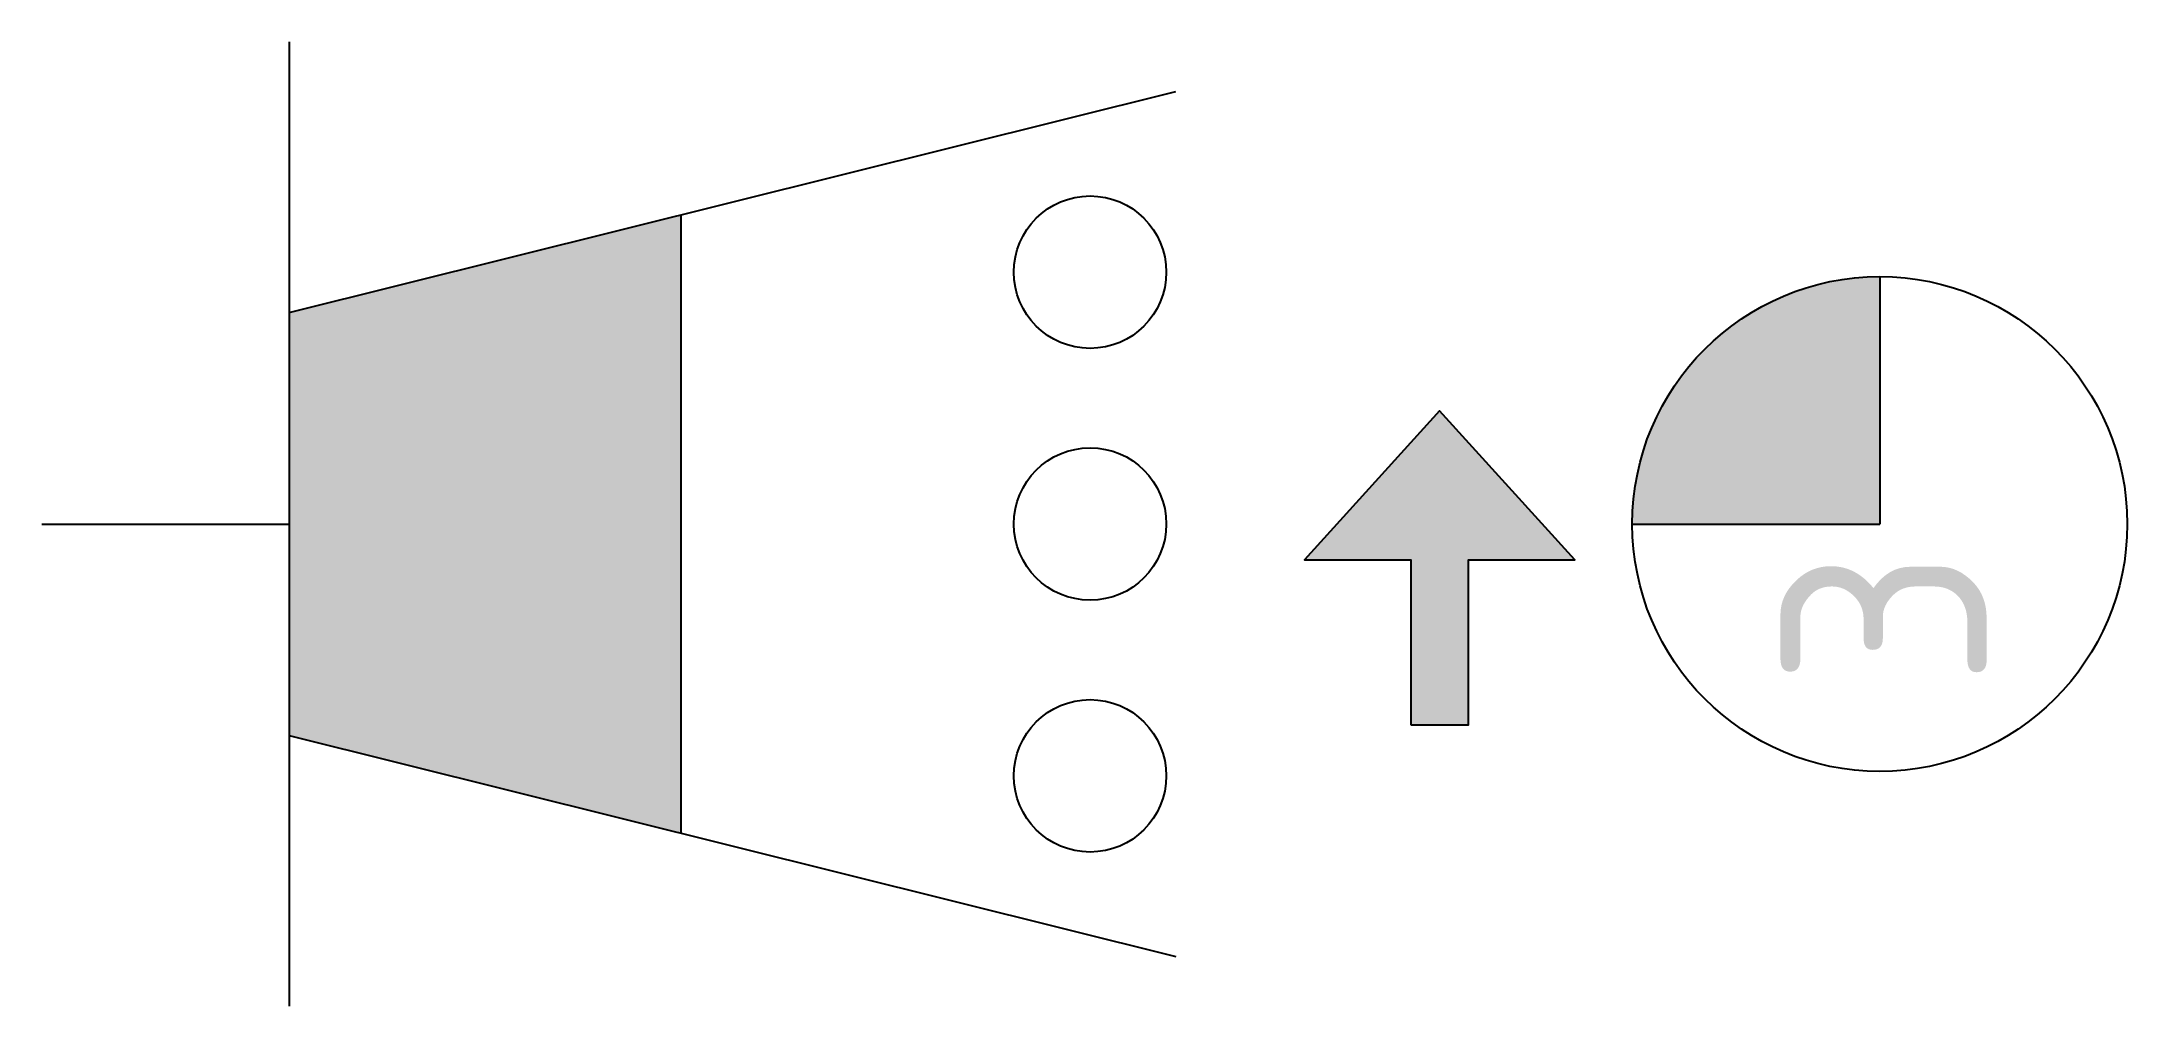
# Model space of a CAD drawing. Extents: x 0 to 12.6, y -2.9 to 2.9.
import ezdxf

# ---------------------------------------------------------------- set-up
doc = ezdxf.new("R2010")
doc.units = 0
doc.layers.get('0').update_dxf_attribs({"lineweight": 25})
doc.styles.add('NLCS-ISO', font='NLCS-ISO.ttf')

msp = doc.modelspace()

# ---------------------------------------------------------------- hatches: boundary and pattern name
h = msp.add_hatch(color=256)
h.dxf.hatch_style = 1
h.paths.add_polyline_path([(9.642, 0), (11.142, 0), (11.142, 1.5, 0.414214)])
h = msp.add_hatch(color=256)
h.dxf.hatch_style = 1
h.paths.add_polyline_path([(8.299, -1.218), (8.649, -1.218), (8.649, -0.218), (9.294, -0.218), (8.474, 0.687), (7.654, -0.218), (8.299, -0.218)])

# ---------------------------------------------------------------- linework, layer by layer
for p, q in [((1.5, 2.924), (1.5, -2.924)), ((1.5, 1.283), (6.874, 2.623)), ((3.874, 1.875), (3.874, -1.875)), ((11.142, 1.5), (11.142, 0)), ((0, 0), (1.5, 0)), ((9.642, 0), (11.142, 0)), ((1.5, -1.283), (6.874, -2.623))]:
    msp.add_line(p, q)
msp.add_lwpolyline([(8.299, -1.218), (8.649, -1.218), (8.649, -0.218), (9.294, -0.218), (8.474, 0.687), (7.654, -0.218), (8.299, -0.218)], close=True)
for centre, radius in [((6.355, 1.527), 0.462), ((11.142, 0), 1.5), ((6.355, 0), 0.462), ((6.355, -1.527), 0.462)]:
    msp.add_circle(centre, radius)
msp.add_solid([(1.5, 1.283), (1.5, -1.283), (3.874, 1.875), (3.874, -1.875)])

# ---------------------------------------------------------------- texts
at = {"style": 'NLCS-ISO'}
msp.add_text('3', height=1.25, rotation=90, dxfattribs=at).set_placement((11.794, -0.984))

doc.saveas('drawing.dxf')
